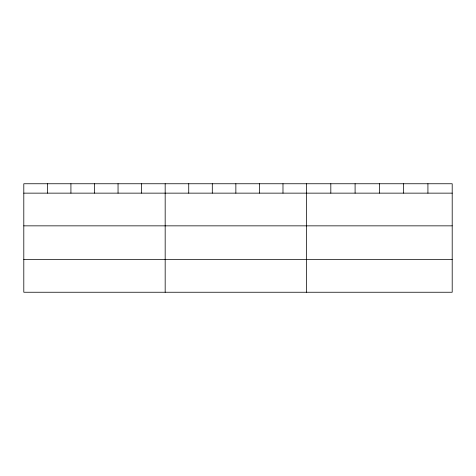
<?xml version="1.0" encoding="UTF-8"?>
<svg xmlns="http://www.w3.org/2000/svg" width="476" height="476" viewBox="0 0 476 476"><rect width="100%" height="100%" fill="white"/><g stroke="black" fill="none" stroke-linecap="round" stroke-linejoin="round"><path stroke-width="0.71" d="M452.2 225.85L452.2 183.754L23.8 183.754L23.8 292.246L452.2 292.246L452.2 225.85L23.8 225.85M23.8 193.143L452.2 193.143M23.8 259.545L452.2 259.545M427.924 183.754L427.924 193.143M403.648 183.754L403.648 193.143M379.372 183.754L379.372 193.143M355.096 183.754L355.096 193.143M330.82 183.754L330.82 193.143M306.544 183.754L306.544 292.246M282.982 183.754L282.982 193.143M259.42 183.754L259.42 193.143M235.858 183.754L235.858 193.143M212.296 183.754L212.296 193.143M188.734 183.754L188.734 193.143M165.172 183.754L165.172 292.246M141.61 183.754L141.61 193.143M118.048 183.754L118.048 193.143M94.486 183.754L94.486 193.143M70.924 183.754L70.924 193.143M47.362 183.754L47.362 193.143"/></g></svg>
